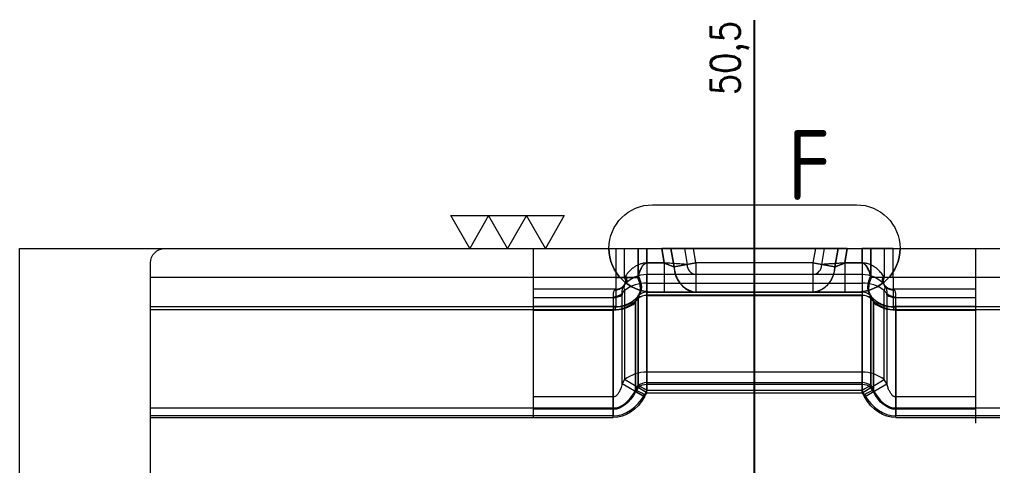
# Model space of a CAD drawing. Header units: millimetres. Extents: x 124212 to 124635, y 643 to 923.
# Drawn here: x 124374.2 to 124441, y 882.6 to 913.3 of the extents above; entities that cross this region are included whole.
import ezdxf
from ezdxf.enums import TextEntityAlignment as Align

# ---------------------------------------------------------------- set-up
doc = ezdxf.new("R2010")
doc.units = ezdxf.units.MM
doc.linetypes.add('DASHED', pattern=[0])
doc.linetypes.add('HIDDEN', pattern=[0])
for name, color, linetype in [('DIE_P', 2, 'Continuous'), ('DIM', 4, 'Continuous'), ('PRESS', 3, 'Continuous'), ('TEXT', 4, 'Continuous')]:
    doc.layers.add(name, color=color, linetype=linetype)
doc.styles.add('gbenor', font='gbenor.shx', dxfattribs={"bigfont": 'gbcbig.shx'})
doc.styles.get("Standard").update_dxf_attribs({"font": 'txt.shx', "width": 0.85, "bigfont": 'ctxt.shx'})
doc.dimstyles.new('T-2-WX', dxfattribs={"dimtxt": 2, "dimasz": 2, "dimexe": 0.5, "dimexo": 0.5, "dimgap": 0.5, "dimtad": 1, "dimtxsty": 'Standard', "dimblk": 'OPEN30', "dimcen": 0, "dimazin": 3, "dimtfac": 1, "dimtmove": 0, "dimatfit": 3, "dimldrblk": 'OPEN30', "dimlwd": -1, "dimlwe": -1})

# ---------------------------------------------------------------- blocks, each defined once
blk = doc.blocks.new('*u7579')
at = {"layer": 'DIE_P', "color": 2, "linetype": 'Continuous', "lineweight": 13}
for p, q in [((-20.534, 92.246), (-19.002, 92.246)), ((-19.002, 92.246), (-18.389, 92.246)), ((-18.389, 92.246), (-17.375, 92.246)), ((-16.752, 92.246), (-17.375, 92.246)), ((-15.197, 92.246), (-16.752, 92.246)), ((-6.803, 92.246), (-15.197, 92.246)), ((-5.248, 92.246), (-6.803, 92.246)), ((-4.625, 92.246), (-5.248, 92.246)), ((-4.625, 92.246), (-3.611, 92.246)), ((-2.998, 92.246), (-3.611, 92.246)), ((-1.466, 92.246), (-2.998, 92.246)), ((-18.969, 88.997), (-18.968, 88.998)), ((-18.389, 89.246), (-3.611, 89.246)), ((-3.033, 88.999), (-3.031, 88.997)), ((-52.5, 88.246), (-20.704, 88.246)), ((-20.704, 88.246), (-20.534, 88.246)), ((-1.466, 88.246), (-1.296, 88.246)), ((-1.296, 88.246), (30.5, 88.246))]:
    blk.add_line(p, q, dxfattribs=at)
at = {"layer": 'DIE_P', "color": 155, "linetype": 'Continuous', "lineweight": 13}
for p, q in [((-20.534, 92.246), (-20.534, 90.246)), ((-19.002, 92.246), (-19.002, 90.246)), ((-18.389, 92.246), (-18.389, 91.246)), ((-17.198, 91.246), (-17.375, 92.246)), ((-16.529, 90.98), (-16.752, 92.246)), ((-15.02, 91.246), (-15.197, 92.246)), ((-6.803, 92.246), (-6.98, 91.246)), ((-5.248, 92.246), (-5.471, 90.98)), ((-4.625, 92.246), (-4.802, 91.246)), ((-3.611, 91.246), (-3.611, 92.246)), ((-2.998, 90.246), (-2.998, 92.246)), ((-1.466, 90.246), (-1.466, 92.246)), ((-18.389, 91.246), (-17.198, 91.246)), ((-16.529, 90.98), (-15.02, 91.246)), ((-6.98, 91.246), (-15.02, 91.246)), ((-15.02, 91.246), (-15.02, 89.246)), ((-6.98, 91.246), (-5.471, 90.98)), ((-6.98, 91.246), (-6.98, 89.246)), ((-4.802, 91.246), (-3.611, 91.246)), ((-20.534, 90.246), (-52.5, 90.246)), ((-20.534, 90.246), (-20.534, 88.246)), ((-20.534, 90.246), (-19.017, 90.246)), ((-1.466, 90.246), (-2.983, 90.246)), ((30.5, 90.246), (-1.466, 90.246)), ((-1.466, 90.246), (-1.466, 88.246)), ((-18.389, 89.246), (-18.389, 89.026)), ((-3.611, 89.026), (-18.389, 89.026)), ((-18.389, 89.026), (-18.389, 83.018)), ((-3.611, 89.246), (-3.611, 89.026)), ((-3.611, 83.018), (-3.611, 89.026)), ((-19.171, 88.634), (-19.171, 82.518)), ((-19.002, 82.811), (-19.002, 88.819)), ((-2.998, 88.819), (-2.998, 82.811)), ((-2.829, 82.518), (-2.829, 88.634)), ((-20.704, 88.026), (-52.5, 88.026)), ((-20.704, 88.246), (-20.704, 88.026)), ((-20.704, 81.274), (-20.704, 88.026)), ((-1.296, 88.246), (-1.296, 88.026)), ((30.5, 88.026), (-1.296, 88.026)), ((-1.296, 88.026), (-1.296, 81.274)), ((-18.389, 83.018), (-3.611, 83.018)), ((-18.389, 83.018), (-18.389, 82.48)), ((-3.611, 83.018), (-3.611, 82.48)), ((-19.171, 82.518), (-19.002, 82.811)), ((-18.389, 82.48), (-18.559, 82.187)), ((-3.611, 82.48), (-18.389, 82.48)), ((-3.441, 82.187), (-3.611, 82.48)), ((-2.998, 82.811), (-2.829, 82.518)), ((-52.5, 81.274), (-20.704, 81.274)), ((-20.704, 81.274), (-20.704, 80.736)), ((-1.296, 81.274), (30.5, 81.274)), ((-1.296, 81.274), (-1.296, 80.736)), ((-20.704, 80.736), (-52.5, 80.736)), ((30.5, 80.736), (-1.296, 80.736))]:
    blk.add_line(p, q, dxfattribs=at)
at = {"layer": 'DIE_P', "color": 11, "linetype": 'DASHED', "lineweight": 13}
for centre, start, end in [((-18, 92.246), 180, 270), ((-4, 92.246), 270.00011, 360)]:
    blk.add_arc(centre, 3, start, end, dxfattribs=at)
at = {"layer": 'DIE_P', "color": 2, "linetype": 'Continuous', "lineweight": 13}
for centre, start, end in [((-18.389, 88.446), 90, 139.9948), ((-3.611, 88.446), 40.0052, 90)]:
    blk.add_arc(centre, 0.8, start, end, dxfattribs=at)
at = {"layer": 'DIE_P', "color": 155, "linetype": 'Continuous', "lineweight": 13}
for centre, major_axis, ratio, start_param, end_param in [((-20.534, 90.246), (1.502, -1.321), 0.600488, 0.013854, 0.957804), ((-1.466, 90.246), (-1.502, -1.321), 0.600488, 5.325382, 6.269331), ((-18.389, 88.446), (-0.613, 0.514), 0.292435, 0, 0.48103), ((-18.389, 88.446), (0.8, 0), 0.725374, 1.570796, 2.443461), ((-3.611, 88.446), (0.8, 0), 0.725374, 0.698132, 1.570796), ((-3.611, 88.446), (0.613, 0.514), 0.292435, 5.802156, 6.283185), ((-18.559, 88.261), (-0.564, 0.567), 0.435359, 0, 0.513798), ((-21.147, 90.619), (-2.059, 1.898), 0.99998, 3.098477, 3.187941), ((-0.853, 90.619), (-1.91, 2.047), 0.999993, 1.518102, 1.607569), ((-3.441, 88.261), (0.564, 0.567), 0.435359, 5.769387, 6.283185), ((-20.704, 87.446), (2, 0), 0.290167, 1.5102, 1.570793), ((-20.534, 87.446), (0, 0.8), 0.087799, 0, 0.76115), ((-1.466, 87.446), (0, 0.8), 0.087799, 5.522035, 6.283185), ((-1.297, 87.446), (1.999, 0), 0.290075, 1.570781, 1.631393), ((-18.389, 82.438), (-0.8, 0), 0.725374, 4.712389, 5.585054), ((-3.611, 82.438), (-0.8, 0), 0.725374, 3.839724, 4.712389), ((-20.704, 84.756), (0, 3.482), 0.574416, 3.141593, 4.014257), ((-18.559, 82.145), (-0.693, 0.401), 0.045319, 4.738595, 5.824331), ((-18.389, 82.438), (-0.693, 0.401), 0.045319, 4.738595, 5.824331), ((-3.611, 82.438), (0.693, 0.401), 0.045319, 0.458854, 1.54459), ((-3.441, 82.145), (0.693, 0.401), 0.045319, 0.458854, 1.54459), ((-1.296, 84.756), (0, 3.482), 0.574416, 2.268928, 3.141593), ((-20.704, 84.798), (0, 4.062), 0.689299, 3.141593, 4.014257), ((-1.296, 84.798), (0, 4.062), 0.689299, 2.268928, 3.141593)]:
    blk.add_ellipse(centre, major_axis=major_axis, ratio=ratio, start_param=start_param, end_param=end_param, dxfattribs=at)
at = {"layer": 'DIE_P', "color": 2, "linetype": 'Continuous', "lineweight": 13}
for centre, major_axis, ratio, start_param, end_param in [((-20.534, 90.246), (1.359, 1.468), 0.999992, 4.671585, 4.761052), ((-1.466, 90.246), (1.468, 1.358), 0.999968, 3.093144, 3.182608)]:
    blk.add_ellipse(centre, major_axis=major_axis, ratio=ratio, start_param=start_param, end_param=end_param, dxfattribs=at)
for points, knots in [([(-18.977, 90.344), (-18.975, 90.35), (-18.971, 90.362), (-18.966, 90.381), (-18.959, 90.403), (-18.952, 90.428), (-18.944, 90.456), (-18.936, 90.486), (-18.927, 90.519), (-18.92, 90.547), (-18.914, 90.568), (-18.911, 90.581), (-18.908, 90.594), (-18.904, 90.605), (-18.901, 90.615), (-18.899, 90.625), (-18.896, 90.634), (-18.893, 90.642), (-18.891, 90.649), (-18.889, 90.655), (-18.887, 90.66), (-18.885, 90.665), (-18.884, 90.669), (-18.881, 90.674), (-18.877, 90.681), (-18.873, 90.691), (-18.868, 90.701), (-18.863, 90.711), (-18.858, 90.721), (-18.853, 90.732), (-18.847, 90.743), (-18.842, 90.754), (-18.837, 90.765), (-18.832, 90.777), (-18.827, 90.789), (-18.817, 90.812), (-18.803, 90.844), (-18.783, 90.886), (-18.763, 90.925), (-18.742, 90.962), (-18.721, 90.996), (-18.7, 91.028), (-18.679, 91.057), (-18.662, 91.079), (-18.649, 91.093), (-18.641, 91.102), (-18.634, 91.111), (-18.626, 91.119), (-18.618, 91.127), (-18.61, 91.135), (-18.602, 91.142), (-18.595, 91.15), (-18.587, 91.157), (-18.579, 91.163), (-18.571, 91.17), (-18.563, 91.176), (-18.556, 91.182), (-18.548, 91.188), (-18.54, 91.193), (-18.532, 91.198), (-18.525, 91.203), (-18.517, 91.208), (-18.509, 91.212), (-18.502, 91.216), (-18.494, 91.22), (-18.486, 91.223), (-18.479, 91.227), (-18.471, 91.23), (-18.464, 91.233), (-18.456, 91.235), (-18.449, 91.237), (-18.441, 91.239), (-18.434, 91.241), (-18.426, 91.242), (-18.419, 91.244), (-18.411, 91.245), (-18.404, 91.245), (-18.397, 91.246), (-18.392, 91.246), (-18.389, 91.246)], [0, 0, 0, 0, 0.015656, 0.033754, 0.054305, 0.077315, 0.10279, 0.130733, 0.161147, 0.194034, 0.206639, 0.218489, 0.229584, 0.239925, 0.249511, 0.258342, 0.266421, 0.273746, 0.280319, 0.286141, 0.291214, 0.295539, 0.299122, 0.30197, 0.31167, 0.32154, 0.331581, 0.341795, 0.352182, 0.362743, 0.373479, 0.384392, 0.395482, 0.40675, 0.418196, 0.429822, 0.472383, 0.513096, 0.551986, 0.589083, 0.624421, 0.658038, 0.68998, 0.720299, 0.730833, 0.741186, 0.751358, 0.761352, 0.771169, 0.780812, 0.790283, 0.799584, 0.808718, 0.817688, 0.826495, 0.835144, 0.843637, 0.851978, 0.860169, 0.868216, 0.87612, 0.883888, 0.891522, 0.899027, 0.906409, 0.913672, 0.920821, 0.927862, 0.9348, 0.941643, 0.948395, 0.955063, 0.961655, 0.968177, 0.974636, 0.981041, 0.987397, 0.993715, 1, 1, 1, 1]), ([(-3.611, 91.246), (-3.609, 91.246), (-3.605, 91.246), (-3.598, 91.245), (-3.592, 91.245), (-3.585, 91.244), (-3.579, 91.243), (-3.572, 91.242), (-3.566, 91.24), (-3.559, 91.239), (-3.553, 91.237), (-3.546, 91.234), (-3.539, 91.232), (-3.532, 91.23), (-3.526, 91.227), (-3.519, 91.224), (-3.512, 91.22), (-3.505, 91.217), (-3.498, 91.213), (-3.491, 91.209), (-3.484, 91.205), (-3.477, 91.201), (-3.469, 91.196), (-3.462, 91.191), (-3.455, 91.186), (-3.448, 91.181), (-3.44, 91.176), (-3.433, 91.17), (-3.426, 91.164), (-3.418, 91.158), (-3.411, 91.151), (-3.403, 91.145), (-3.396, 91.138), (-3.388, 91.131), (-3.381, 91.124), (-3.373, 91.116), (-3.366, 91.108), (-3.358, 91.101), (-3.35, 91.092), (-3.342, 91.083), (-3.333, 91.072), (-3.323, 91.059), (-3.312, 91.044), (-3.301, 91.026), (-3.289, 91.007), (-3.277, 90.986), (-3.264, 90.963), (-3.252, 90.941), (-3.241, 90.92), (-3.232, 90.902), (-3.223, 90.885), (-3.215, 90.87), (-3.208, 90.856), (-3.201, 90.843), (-3.195, 90.832), (-3.19, 90.822), (-3.185, 90.814), (-3.182, 90.806), (-3.176, 90.797), (-3.169, 90.785), (-3.16, 90.769), (-3.152, 90.753), (-3.144, 90.736), (-3.136, 90.718), (-3.129, 90.7), (-3.121, 90.681), (-3.114, 90.661), (-3.107, 90.641), (-3.1, 90.62), (-3.094, 90.599), (-3.088, 90.577), (-3.082, 90.555), (-3.076, 90.534), (-3.071, 90.514), (-3.066, 90.495), (-3.061, 90.477), (-3.057, 90.46), (-3.052, 90.443), (-3.048, 90.428), (-3.044, 90.413), (-3.04, 90.4), (-3.036, 90.387), (-3.033, 90.375), (-3.029, 90.363), (-3.026, 90.353), (-3.024, 90.347), (-3.023, 90.343)], [0, 0, 0, 0, 0.005377, 0.010803, 0.016286, 0.021831, 0.027444, 0.033133, 0.038902, 0.044756, 0.050703, 0.056745, 0.062888, 0.069137, 0.075496, 0.081969, 0.08856, 0.095273, 0.102111, 0.109077, 0.116175, 0.123407, 0.130777, 0.138287, 0.145939, 0.153736, 0.161681, 0.169774, 0.178019, 0.186416, 0.194969, 0.203678, 0.212545, 0.221572, 0.23076, 0.240111, 0.249625, 0.259305, 0.26915, 0.279163, 0.292279, 0.307021, 0.323417, 0.341487, 0.361245, 0.382702, 0.405868, 0.430749, 0.450059, 0.468033, 0.48467, 0.49997, 0.513933, 0.52656, 0.537852, 0.547808, 0.556429, 0.563718, 0.569676, 0.585474, 0.601627, 0.618147, 0.635045, 0.652333, 0.670021, 0.688117, 0.706632, 0.725573, 0.744947, 0.764763, 0.785026, 0.805743, 0.824452, 0.842414, 0.85963, 0.876101, 0.891827, 0.906809, 0.921047, 0.934542, 0.947297, 0.959311, 0.970586, 0.981124, 0.990928, 1, 1, 1, 1]), ([(-19.011, 90.247), (-19.011, 90.244), (-19.01, 90.24), (-19.008, 90.233), (-19.007, 90.23), (-19.004, 90.224), (-19.002, 90.222), (-18.998, 90.221), (-18.997, 90.221), (-18.994, 90.222), (-18.993, 90.223), (-18.99, 90.225), (-18.988, 90.228), (-18.985, 90.233), (-18.983, 90.236), (-18.979, 90.246), (-18.977, 90.253), (-18.973, 90.266), (-18.971, 90.273), (-18.969, 90.288), (-18.968, 90.295), (-18.967, 90.31), (-18.966, 90.317), (-18.967, 90.329), (-18.967, 90.332), (-18.968, 90.34), (-18.968, 90.343), (-18.969, 90.347)], [0, 0, 0, 0, 0.0625, 0.0625, 0.125, 0.125, 0.1875, 0.1875, 0.21875, 0.21875, 0.25, 0.25, 0.3125, 0.3125, 0.375, 0.375, 0.5, 0.5, 0.625, 0.625, 0.75, 0.75, 0.875, 0.875, 0.9375, 0.9375, 1, 1, 1, 1]), ([(-18.977, 90.343), (-18.944, 90.276), (-18.914, 90.211), (-18.864, 90.08), (-18.843, 90.016), (-18.809, 89.887), (-18.795, 89.823), (-18.777, 89.696), (-18.772, 89.633), (-18.772, 89.509), (-18.777, 89.451), (-18.795, 89.341), (-18.809, 89.29), (-18.843, 89.194), (-18.864, 89.148), (-18.912, 89.068), (-18.938, 89.032), (-18.968, 88.999)], [0, 0, 0, 0, 0.126536, 0.126536, 0.253072, 0.253072, 0.379609, 0.379609, 0.506145, 0.506145, 0.632681, 0.632681, 0.759217, 0.759217, 0.885753, 0.885753, 1, 1, 1, 1]), ([(-3.026, 90.337), (-3.027, 90.335), (-3.03, 90.329), (-3.037, 90.314), (-3.051, 90.285), (-3.078, 90.228), (-3.109, 90.153), (-3.145, 90.055), (-3.177, 89.95), (-3.203, 89.836), (-3.219, 89.733), (-3.226, 89.647), (-3.228, 89.584), (-3.228, 89.539), (-3.226, 89.508), (-3.224, 89.476), (-3.221, 89.446), (-3.217, 89.416), (-3.212, 89.386), (-3.207, 89.357), (-3.2, 89.328), (-3.193, 89.3), (-3.185, 89.272), (-3.176, 89.245), (-3.166, 89.219), (-3.155, 89.193), (-3.144, 89.167), (-3.132, 89.143), (-3.119, 89.119), (-3.105, 89.095), (-3.09, 89.072), (-3.074, 89.05), (-3.058, 89.029), (-3.041, 89.008), (-3.029, 88.995), (-3.023, 88.988)], [0, 0, 0, 0, 0.003927, 0.011725, 0.027285, 0.058287, 0.119973, 0.168145, 0.243299, 0.320595, 0.388836, 0.44802, 0.498145, 0.520957, 0.543768, 0.566579, 0.58939, 0.612201, 0.635013, 0.657824, 0.680635, 0.703446, 0.726258, 0.749069, 0.771881, 0.794692, 0.817504, 0.840316, 0.863127, 0.885939, 0.908751, 0.931563, 0.954375, 0.977188, 1, 1, 1, 1]), ([(-3.032, 90.339), (-3.033, 90.332), (-3.033, 90.325), (-3.033, 90.311), (-3.033, 90.304), (-3.031, 90.29), (-3.03, 90.283), (-3.028, 90.269), (-3.026, 90.262), (-3.022, 90.249), (-3.02, 90.243), (-3.016, 90.234), (-3.014, 90.231), (-3.011, 90.226), (-3.009, 90.224), (-3.004, 90.221), (-3.002, 90.221), (-2.997, 90.223), (-2.996, 90.225), (-2.993, 90.231), (-2.992, 90.234), (-2.99, 90.241), (-2.989, 90.244), (-2.989, 90.247)], [0, 0, 0, 0, 0.125, 0.125, 0.25, 0.25, 0.375, 0.375, 0.5, 0.5, 0.625, 0.625, 0.6875, 0.6875, 0.75, 0.75, 0.8125, 0.8125, 0.875, 0.875, 0.9375, 0.9375, 1, 1, 1, 1]), ([(-20.534, 88.246), (-20.499, 88.246), (-20.464, 88.247), (-20.394, 88.25), (-20.359, 88.253), (-20.255, 88.264), (-20.187, 88.275), (-20.054, 88.303), (-19.989, 88.32), (-19.893, 88.351), (-19.846, 88.367), (-19.8, 88.385), (-19.769, 88.398), (-19.753, 88.404), (-19.677, 88.437), (-19.619, 88.466), (-19.507, 88.528), (-19.454, 88.561), (-19.351, 88.632), (-19.302, 88.669), (-19.232, 88.727), (-19.21, 88.747), (-19.165, 88.787), (-19.144, 88.808), (-19.123, 88.828)], [0, 0, 0, 0, 0.0625, 0.0625, 0.125, 0.125, 0.25, 0.25, 0.375, 0.375, 0.4375, 0.46875, 0.46875, 0.5, 0.5, 0.625, 0.625, 0.75, 0.75, 0.875, 0.875, 0.9375, 0.9375, 1, 1, 1, 1]), ([(-2.877, 88.828), (-2.856, 88.808), (-2.835, 88.787), (-2.79, 88.747), (-2.768, 88.727), (-2.698, 88.669), (-2.649, 88.632), (-2.546, 88.561), (-2.493, 88.528), (-2.381, 88.466), (-2.323, 88.437), (-2.247, 88.404), (-2.231, 88.398), (-2.2, 88.385), (-2.154, 88.367), (-2.107, 88.351), (-2.011, 88.32), (-1.946, 88.303), (-1.813, 88.275), (-1.745, 88.264), (-1.641, 88.253), (-1.606, 88.25), (-1.536, 88.247), (-1.501, 88.246), (-1.466, 88.246)], [0, 0, 0, 0, 0.0625, 0.0625, 0.125, 0.125, 0.25, 0.25, 0.375, 0.375, 0.5, 0.5, 0.53125, 0.53125, 0.5625, 0.625, 0.625, 0.75, 0.75, 0.875, 0.875, 0.9375, 0.9375, 1, 1, 1, 1])]:
    blk.add_open_spline(points, degree=3, knots=knots, dxfattribs=at)
at = {"layer": 'DIE_P', "color": 155, "linetype": 'Continuous', "lineweight": 13}
for points, knots in [([(-18.389, 91.246), (-18.389, 91.115), (-18.389, 90.984), (-18.389, 90.727), (-18.389, 90.601), (-18.389, 90.359), (-18.389, 90.243), (-18.389, 90.026), (-18.389, 89.924), (-18.389, 89.739), (-18.389, 89.655), (-18.389, 89.51), (-18.389, 89.448), (-18.389, 89.348), (-18.389, 89.31), (-18.389, 89.259), (-18.389, 89.246), (-18.389, 89.246)], [0, 0, 0, 0, 0.12505, 0.12505, 0.250101, 0.250101, 0.375151, 0.375151, 0.500201, 0.500201, 0.625252, 0.625252, 0.750302, 0.750302, 0.875352, 0.875352, 1, 1, 1, 1]), ([(-17.198, 91.246), (-17.192, 91.243), (-17.179, 91.238), (-17.16, 91.23), (-17.141, 91.222), (-17.122, 91.214), (-17.103, 91.207), (-17.084, 91.199), (-17.066, 91.192), (-17.048, 91.185), (-17.03, 91.178), (-17.012, 91.171), (-16.994, 91.164), (-16.977, 91.157), (-16.96, 91.15), (-16.943, 91.144), (-16.926, 91.137), (-16.91, 91.131), (-16.893, 91.124), (-16.877, 91.118), (-16.861, 91.112), (-16.846, 91.106), (-16.83, 91.1), (-16.815, 91.094), (-16.8, 91.088), (-16.786, 91.082), (-16.771, 91.077), (-16.757, 91.071), (-16.744, 91.066), (-16.73, 91.061), (-16.717, 91.055), (-16.703, 91.05), (-16.691, 91.045), (-16.678, 91.04), (-16.666, 91.035), (-16.654, 91.03), (-16.642, 91.026), (-16.63, 91.021), (-16.619, 91.016), (-16.608, 91.012), (-16.597, 91.008), (-16.587, 91.003), (-16.577, 90.999), (-16.567, 90.995), (-16.557, 90.991), (-16.547, 90.987), (-16.538, 90.983), (-16.532, 90.981), (-16.529, 90.98)], [0, 0, 0, 0, 0.026328, 0.052449, 0.078362, 0.104069, 0.129568, 0.154861, 0.179948, 0.204828, 0.229503, 0.253971, 0.278234, 0.302292, 0.326144, 0.349791, 0.373234, 0.396472, 0.419505, 0.442335, 0.464961, 0.487383, 0.509603, 0.531619, 0.553432, 0.575043, 0.596453, 0.61766, 0.638666, 0.65947, 0.680074, 0.700478, 0.720681, 0.740685, 0.760489, 0.780094, 0.799501, 0.81871, 0.837721, 0.856534, 0.875151, 0.893572, 0.911796, 0.929826, 0.94766, 0.9653, 0.982747, 1, 1, 1, 1]), ([(-17.198, 91.246), (-17.198, 91.128), (-17.198, 91.006), (-17.198, 90.758), (-17.198, 90.633), (-17.198, 90.448), (-17.198, 90.387), (-17.198, 90.267), (-17.198, 90.208), (-17.198, 90.094), (-17.198, 90.039), (-17.198, 89.932), (-17.198, 89.88), (-17.198, 89.783), (-17.198, 89.736), (-17.198, 89.65), (-17.198, 89.609), (-17.198, 89.534), (-17.198, 89.5), (-17.198, 89.438), (-17.198, 89.41), (-17.198, 89.337), (-17.198, 89.302), (-17.198, 89.256), (-17.198, 89.246), (-17.198, 89.246)], [0, 0, 0, 0, 0.125058, 0.125058, 0.250115, 0.250115, 0.312644, 0.312644, 0.375173, 0.375173, 0.437702, 0.437702, 0.50023, 0.50023, 0.562759, 0.562759, 0.625288, 0.625288, 0.687817, 0.687817, 0.750346, 0.750346, 0.875403, 0.875403, 1, 1, 1, 1]), ([(-16.529, 90.98), (-16.518, 90.871), (-16.5, 90.76), (-16.447, 90.538), (-16.413, 90.428), (-16.327, 90.214), (-16.277, 90.11), (-16.16, 89.914), (-16.094, 89.823), (-15.951, 89.658), (-15.873, 89.584), (-15.71, 89.459), (-15.625, 89.406), (-15.452, 89.324), (-15.364, 89.294), (-15.193, 89.255), (-15.11, 89.246), (-15.029, 89.246)], [0, 0, 0, 0, 0.125559, 0.125559, 0.251118, 0.251118, 0.376677, 0.376677, 0.502237, 0.502237, 0.627796, 0.627796, 0.753355, 0.753355, 0.878914, 0.878914, 1, 1, 1, 1]), ([(-5.471, 90.98), (-5.482, 90.871), (-5.5, 90.76), (-5.553, 90.538), (-5.587, 90.428), (-5.673, 90.214), (-5.723, 90.11), (-5.84, 89.914), (-5.906, 89.823), (-6.049, 89.658), (-6.127, 89.584), (-6.29, 89.459), (-6.375, 89.406), (-6.548, 89.324), (-6.636, 89.294), (-6.807, 89.255), (-6.89, 89.246), (-6.971, 89.246)], [0, 0, 0, 0, 0.125559, 0.125559, 0.251118, 0.251118, 0.376677, 0.376677, 0.502237, 0.502237, 0.627796, 0.627796, 0.753355, 0.753355, 0.878914, 0.878914, 1, 1, 1, 1]), ([(-5.471, 90.98), (-5.469, 90.981), (-5.464, 90.983), (-5.456, 90.986), (-5.449, 90.989), (-5.441, 90.992), (-5.434, 90.995), (-5.426, 90.998), (-5.418, 91.001), (-5.41, 91.005), (-5.401, 91.008), (-5.393, 91.012), (-5.384, 91.015), (-5.375, 91.019), (-5.366, 91.022), (-5.357, 91.026), (-5.347, 91.03), (-5.338, 91.034), (-5.328, 91.038), (-5.318, 91.041), (-5.308, 91.045), (-5.298, 91.049), (-5.288, 91.054), (-5.277, 91.058), (-5.267, 91.062), (-5.256, 91.066), (-5.245, 91.07), (-5.234, 91.075), (-5.223, 91.079), (-5.211, 91.084), (-5.2, 91.088), (-5.188, 91.093), (-5.176, 91.097), (-5.164, 91.102), (-5.152, 91.107), (-5.139, 91.112), (-5.127, 91.117), (-5.114, 91.122), (-5.101, 91.127), (-5.088, 91.132), (-5.075, 91.137), (-5.062, 91.142), (-5.048, 91.147), (-5.035, 91.152), (-5.021, 91.158), (-5.007, 91.163), (-4.993, 91.169), (-4.979, 91.174), (-4.965, 91.18), (-4.951, 91.185), (-4.936, 91.191), (-4.922, 91.197), (-4.907, 91.203), (-4.892, 91.209), (-4.878, 91.215), (-4.863, 91.221), (-4.848, 91.227), (-4.832, 91.233), (-4.817, 91.239), (-4.807, 91.244), (-4.802, 91.246)], [0, 0, 0, 0, 0.013668, 0.027457, 0.041368, 0.055401, 0.069556, 0.083834, 0.098234, 0.112758, 0.127405, 0.142175, 0.15707, 0.172088, 0.18723, 0.202497, 0.217889, 0.233405, 0.249047, 0.264814, 0.280706, 0.296724, 0.312867, 0.329137, 0.345533, 0.362055, 0.378704, 0.395479, 0.412382, 0.429411, 0.446567, 0.463851, 0.481262, 0.498801, 0.516468, 0.534262, 0.552185, 0.570235, 0.588414, 0.606721, 0.625157, 0.643721, 0.662414, 0.681236, 0.700187, 0.719267, 0.738477, 0.757815, 0.777283, 0.796881, 0.816608, 0.836465, 0.856451, 0.876568, 0.896814, 0.917191, 0.937698, 0.958335, 0.979102, 1, 1, 1, 1]), ([(-4.802, 91.246), (-4.802, 91.239), (-4.802, 91.225), (-4.802, 91.204), (-4.802, 91.183), (-4.802, 91.162), (-4.802, 91.141), (-4.802, 91.12), (-4.802, 91.099), (-4.802, 91.078), (-4.802, 91.057), (-4.802, 91.037), (-4.802, 91.016), (-4.802, 90.995), (-4.802, 90.974), (-4.802, 90.954), (-4.802, 90.933), (-4.802, 90.912), (-4.802, 90.891), (-4.802, 90.871), (-4.802, 90.85), (-4.802, 90.83), (-4.802, 90.809), (-4.802, 90.789), (-4.802, 90.769), (-4.802, 90.748), (-4.802, 90.728), (-4.802, 90.708), (-4.802, 90.688), (-4.802, 90.668), (-4.802, 90.648), (-4.802, 90.628), (-4.802, 90.608), (-4.802, 90.588), (-4.802, 90.568), (-4.802, 90.549), (-4.802, 90.529), (-4.802, 90.509), (-4.802, 90.49), (-4.802, 90.471), (-4.802, 90.451), (-4.802, 90.432), (-4.802, 90.413), (-4.802, 90.394), (-4.802, 90.375), (-4.802, 90.356), (-4.802, 90.338), (-4.802, 90.319), (-4.802, 90.301), (-4.802, 90.282), (-4.802, 90.264), (-4.802, 90.246), (-4.802, 90.228), (-4.802, 90.21), (-4.802, 90.192), (-4.802, 90.174), (-4.802, 90.156), (-4.802, 90.139), (-4.802, 90.121), (-4.802, 90.104), (-4.802, 90.087), (-4.802, 90.07), (-4.802, 90.053), (-4.802, 90.036), (-4.802, 90.02), (-4.802, 90.003), (-4.802, 89.987), (-4.802, 89.971), (-4.802, 89.955), (-4.802, 89.939), (-4.802, 89.923), (-4.802, 89.907), (-4.802, 89.892), (-4.802, 89.877), (-4.802, 89.861), (-4.802, 89.846), (-4.802, 89.826), (-4.802, 89.8), (-4.802, 89.769), (-4.802, 89.739), (-4.802, 89.71), (-4.802, 89.682), (-4.802, 89.654), (-4.802, 89.628), (-4.802, 89.602), (-4.802, 89.576), (-4.802, 89.552), (-4.802, 89.529), (-4.802, 89.506), (-4.802, 89.484), (-4.802, 89.464), (-4.802, 89.444), (-4.802, 89.425), (-4.802, 89.406), (-4.802, 89.389), (-4.802, 89.373), (-4.802, 89.358), (-4.802, 89.343), (-4.802, 89.33), (-4.802, 89.318), (-4.802, 89.306), (-4.802, 89.296), (-4.802, 89.286), (-4.802, 89.278), (-4.802, 89.27), (-4.802, 89.264), (-4.802, 89.258), (-4.802, 89.254), (-4.802, 89.25), (-4.802, 89.248), (-4.802, 89.246), (-4.802, 89.246), (-4.802, 89.246)], [0, 0, 0, 0, 0.006667, 0.013333, 0.02, 0.026667, 0.033334, 0.04, 0.046667, 0.053334, 0.06, 0.066667, 0.073334, 0.080001, 0.086667, 0.093334, 0.100001, 0.106668, 0.113334, 0.120001, 0.126668, 0.133334, 0.140001, 0.146668, 0.153335, 0.160001, 0.166668, 0.173335, 0.180001, 0.186668, 0.193335, 0.200002, 0.206668, 0.213335, 0.220002, 0.226669, 0.233335, 0.240002, 0.246669, 0.253335, 0.260002, 0.266669, 0.273336, 0.280002, 0.286669, 0.293336, 0.300002, 0.306669, 0.313336, 0.320003, 0.326669, 0.333336, 0.340003, 0.34667, 0.353336, 0.360003, 0.36667, 0.373336, 0.380003, 0.38667, 0.393337, 0.400003, 0.40667, 0.413337, 0.420003, 0.42667, 0.433337, 0.440004, 0.44667, 0.453337, 0.460004, 0.46667, 0.473337, 0.480004, 0.486671, 0.493337, 0.500004, 0.51429, 0.528575, 0.542861, 0.557146, 0.571432, 0.585718, 0.600003, 0.614289, 0.628574, 0.64286, 0.657146, 0.671431, 0.685717, 0.700002, 0.714288, 0.728574, 0.742859, 0.757145, 0.77143, 0.785716, 0.800002, 0.814287, 0.828573, 0.842858, 0.857144, 0.87143, 0.885715, 0.900001, 0.914286, 0.928572, 0.942858, 0.957143, 0.971429, 0.985714, 1, 1, 1, 1]), ([(-3.611, 91.246), (-3.611, 91.181), (-3.611, 91.117), (-3.611, 90.991), (-3.611, 90.929), (-3.611, 90.807), (-3.611, 90.746), (-3.611, 90.626), (-3.611, 90.567), (-3.611, 90.449), (-3.611, 90.39), (-3.611, 90.274), (-3.611, 90.216), (-3.611, 90.103), (-3.611, 90.047), (-3.611, 89.937), (-3.611, 89.883), (-3.611, 89.78), (-3.611, 89.732), (-3.611, 89.644), (-3.611, 89.604), (-3.611, 89.531), (-3.611, 89.498), (-3.611, 89.439), (-3.611, 89.412), (-3.611, 89.366), (-3.611, 89.345), (-3.611, 89.31), (-3.611, 89.295), (-3.611, 89.271), (-3.611, 89.262), (-3.611, 89.249), (-3.611, 89.246), (-3.611, 89.246)], [0, 0, 0, 0, 0.062531, 0.062531, 0.125061, 0.125061, 0.187592, 0.187592, 0.250123, 0.250123, 0.312653, 0.312653, 0.375184, 0.375184, 0.437715, 0.437715, 0.500245, 0.500245, 0.562776, 0.562776, 0.625307, 0.625307, 0.687838, 0.687838, 0.750368, 0.750368, 0.812899, 0.812899, 0.87543, 0.87543, 0.93796, 0.93796, 1, 1, 1, 1]), ([(-19.171, 88.634), (-19.193, 88.611), (-19.216, 88.589), (-19.262, 88.545), (-19.285, 88.523), (-19.357, 88.46), (-19.408, 88.42), (-19.512, 88.345), (-19.567, 88.31), (-19.68, 88.244), (-19.738, 88.214), (-19.86, 88.159), (-19.922, 88.135), (-20.049, 88.094), (-20.113, 88.077), (-20.244, 88.05), (-20.31, 88.039), (-20.412, 88.03), (-20.446, 88.027), (-20.514, 88.025), (-20.548, 88.024), (-20.582, 88.025)], [0, 0, 0, 0, 0.0625, 0.0625, 0.125, 0.125, 0.25, 0.25, 0.375, 0.375, 0.5, 0.5, 0.625, 0.625, 0.75, 0.75, 0.875, 0.875, 0.9375, 0.9375, 1, 1, 1, 1]), ([(-1.418, 88.025), (-1.452, 88.024), (-1.486, 88.025), (-1.554, 88.027), (-1.588, 88.03), (-1.69, 88.039), (-1.756, 88.05), (-1.887, 88.077), (-1.951, 88.094), (-2.077, 88.135), (-2.14, 88.159), (-2.262, 88.214), (-2.32, 88.244), (-2.433, 88.31), (-2.488, 88.345), (-2.592, 88.42), (-2.643, 88.46), (-2.715, 88.523), (-2.738, 88.545), (-2.784, 88.589), (-2.807, 88.611), (-2.829, 88.634)], [0, 0, 0, 0, 0.0625, 0.0625, 0.125, 0.125, 0.25, 0.25, 0.375, 0.375, 0.5, 0.5, 0.625, 0.625, 0.75, 0.75, 0.875, 0.875, 0.9375, 0.9375, 1, 1, 1, 1])]:
    blk.add_open_spline(points, degree=3, knots=knots, dxfattribs=at)
at = {"layer": 'DIE_P', "color": 2, "linetype": 'DASHED', "lineweight": 13}
blk.add_open_spline([(-18.968, 88.999), (-18.971, 88.995), (-18.974, 88.992), (-18.977, 88.988)], degree=3, dxfattribs=at)
blk = doc.blocks.new('*D7591')
at = {"layer": 'Defpoints', "color": 0}
for p in [(124475.152, 897.534), (124485.152, 897.534), (124374.152, 796.534)]:
    blk.add_point(p, dxfattribs=at)
at = {"layer": 'DIM', "color": 0}
blk.add_line((124475.652, 897.534), (124489.295, 897.534), dxfattribs=at)
at = {"layer": 'DIM', "color": 0, "lineweight": 5, "insert": (124487.474, 899.034), "char_height": 2, "attachment_point": 5}
blk.add_mtext('101', dxfattribs=at)
blk = doc.blocks.new('_Open30')
blk = doc.blocks.new('*D7596')
at = {"layer": 'Defpoints', "color": 0}
for p in [(124475.152, 907.534), (124475.152, 897.534), (124374.152, 796.534)]:
    blk.add_point(p, dxfattribs=at)
at = {"layer": 'DIM', "color": 0}
blk.add_line((124475.152, 898.034), (124475.152, 911.676), dxfattribs=at)
at = {"layer": 'DIM', "color": 0, "lineweight": 5, "insert": (124473.652, 909.855), "char_height": 2, "attachment_point": 5, "rotation": 90}
blk.add_mtext('101', dxfattribs=at)
blk = doc.blocks.new('*D7597')
at = {"layer": 'Defpoints', "color": 0}
for p in [(124424.652, 907.534), (124424.652, 862.536), (124374.152, 796.534)]:
    blk.add_point(p, dxfattribs=at)
at = {"layer": 'DIM', "color": 0}
blk.add_line((124424.652, 863.036), (124424.652, 913.215), dxfattribs=at)
at = {"layer": 'DIM', "color": 0, "lineweight": 5, "insert": (124422.962, 910.624), "char_height": 2, "attachment_point": 5, "rotation": 90}
blk.add_mtext('50,5', dxfattribs=at)

msp = doc.modelspace()

# ---------------------------------------------------------------- linework, layer by layer
at = {"layer": 'DIE_P', "lineweight": 5}
for p, q in [((124409.452, 897.532), (124409.452, 885.903)), ((124415.119, 897.532), (124415.119, 895.532)), ((124415.119, 897.532), (124415.119, 895.532)), ((124415.731, 895.532), (124415.731, 897.532)), ((124416.65, 895.532), (124416.65, 897.532)), ((124417.263, 896.532), (124417.263, 897.532)), ((124417.263, 896.532), (124417.263, 897.532)), ((124418.278, 897.532), (124418.454, 896.532)), ((124418.278, 897.532), (124418.454, 896.532)), ((124418.9, 897.532), (124419.123, 896.266)), ((124419.833, 897.532), (124420.029, 896.425)), ((124420.632, 896.532), (124420.456, 897.532)), ((124420.632, 896.532), (124420.456, 897.532)), ((124428.849, 897.532), (124428.673, 896.532)), ((124428.849, 897.532), (124428.673, 896.532)), ((124429.276, 896.425), (124429.471, 897.532)), ((124430.182, 896.266), (124430.405, 897.532)), ((124430.851, 896.532), (124431.027, 897.532)), ((124430.851, 896.532), (124431.027, 897.532)), ((124432.042, 897.532), (124432.042, 896.532)), ((124432.042, 897.532), (124432.042, 896.532)), ((124432.654, 897.532), (124432.654, 895.532)), ((124433.574, 897.532), (124433.574, 895.532)), ((124434.186, 895.532), (124434.186, 897.532)), ((124434.186, 895.532), (124434.186, 897.532)), ((124439.852, 885.517), (124439.852, 897.532)), ((124418.454, 896.532), (124417.263, 896.532)), ((124418.454, 896.532), (124417.263, 896.532)), ((124418.454, 896.532), (124418.454, 895.732)), ((124418.454, 896.532), (124418.454, 894.532)), ((124420.632, 896.532), (124419.123, 896.266)), ((124420.632, 896.532), (124420.029, 896.425)), ((124420.632, 896.532), (124420.632, 895.732)), ((124428.673, 896.532), (124420.632, 896.532)), ((124428.673, 896.532), (124420.632, 896.532)), ((124420.632, 896.532), (124420.632, 894.532)), ((124428.673, 896.532), (124428.673, 895.732)), ((124429.276, 896.425), (124428.673, 896.532)), ((124428.673, 896.532), (124428.673, 894.532)), ((124430.182, 896.266), (124428.673, 896.532)), ((124432.042, 896.532), (124430.851, 896.532)), ((124430.851, 896.532), (124430.851, 895.732)), ((124432.042, 896.532), (124430.851, 896.532)), ((124430.851, 896.532), (124430.851, 894.532)), ((124415.119, 895.532), (124409.452, 895.532)), ((124415.731, 895.532), (124415.119, 895.532)), ((124415.119, 895.532), (124415.119, 894.732)), ((124415.119, 895.532), (124415.119, 893.532)), ((124416.65, 895.532), (124415.119, 895.532)), ((124417.263, 895.146), (124417.263, 895.732)), ((124432.042, 895.732), (124417.263, 895.732)), ((124432.042, 895.732), (124432.042, 895.146)), ((124434.186, 895.532), (124432.654, 895.532)), ((124434.186, 895.532), (124433.574, 895.532)), ((124439.852, 895.532), (124434.186, 895.532)), ((124434.186, 895.532), (124434.186, 894.732)), ((124434.186, 895.532), (124434.186, 893.532)), ((124439.852, 895.532), (124434.186, 895.532)), ((124415.119, 894.732), (124409.452, 894.732)), ((124415.559, 894.436), (124415.731, 894.641)), ((124415.731, 895.017), (124415.664, 894.937)), ((124415.731, 894.641), (124415.731, 888.512)), ((124417.263, 895.146), (124432.042, 895.146)), ((124417.263, 889.017), (124417.263, 895.146)), ((124432.042, 895.146), (124432.042, 889.017)), ((124433.641, 894.937), (124433.574, 895.017)), ((124433.574, 888.512), (124433.574, 894.641)), ((124433.574, 894.641), (124433.746, 894.436)), ((124439.852, 894.732), (124434.186, 894.732)), ((124409.452, 894.146), (124414.949, 894.146)), ((124414.949, 894.146), (124414.949, 887.317)), ((124415.562, 888.227), (124415.562, 894.348)), ((124416.479, 893.89), (124416.65, 894.095)), ((124416.65, 894.246), (124416.583, 894.165)), ((124416.65, 894.095), (124416.65, 887.967)), ((124417.263, 894.297), (124417.263, 894.532)), ((124432.042, 894.532), (124417.263, 894.532)), ((124417.263, 888.169), (124417.263, 894.297)), ((124417.263, 894.297), (124432.042, 894.297)), ((124432.042, 894.532), (124432.042, 894.297)), ((124432.042, 894.297), (124432.042, 888.169)), ((124432.722, 894.165), (124432.654, 894.246)), ((124432.654, 887.967), (124432.654, 894.095)), ((124432.654, 894.095), (124432.826, 893.89)), ((124433.743, 894.348), (124433.743, 888.227)), ((124434.356, 887.317), (124434.356, 894.146)), ((124434.356, 894.146), (124439.852, 894.146)), ((124415.119, 893.532), (124409.452, 893.532)), ((124409.452, 893.297), (124414.949, 893.297)), ((124414.949, 893.297), (124414.949, 886.469)), ((124415.118, 893.532), (124415.051, 893.509)), ((124416.481, 887.681), (124416.481, 893.802)), ((124432.824, 893.802), (124432.824, 887.681)), ((124439.852, 893.532), (124434.186, 893.532)), ((124434.254, 893.509), (124434.187, 893.532)), ((124434.356, 886.469), (124434.356, 893.297)), ((124434.356, 893.297), (124439.852, 893.297)), ((124432.042, 889.017), (124417.263, 889.017)), ((124417.263, 887.603), (124417.263, 889.017)), ((124432.042, 887.603), (124432.042, 889.017)), ((124415.731, 888.512), (124415.562, 888.227)), ((124417.094, 887.318), (124415.562, 888.227)), ((124417.263, 887.603), (124415.731, 888.512)), ((124416.65, 887.967), (124416.481, 887.681)), ((124417.263, 887.603), (124416.65, 887.967)), ((124417.263, 887.603), (124417.263, 888.169)), ((124432.042, 888.169), (124417.263, 888.169)), ((124432.042, 887.603), (124433.574, 888.512)), ((124432.042, 887.603), (124432.042, 888.169)), ((124432.042, 887.603), (124432.654, 887.967)), ((124432.211, 887.318), (124433.743, 888.227)), ((124432.824, 887.681), (124432.654, 887.967)), ((124433.743, 888.227), (124433.574, 888.512)), ((124414.949, 887.317), (124409.452, 887.317)), ((124414.949, 885.903), (124414.949, 887.317)), ((124417.094, 887.318), (124416.481, 887.681)), ((124417.094, 887.318), (124417.263, 887.603)), ((124417.094, 887.318), (124417.263, 887.603)), ((124417.263, 887.603), (124432.042, 887.603)), ((124417.263, 887.603), (124432.042, 887.603)), ((124432.042, 887.603), (124432.211, 887.318)), ((124432.042, 887.603), (124432.211, 887.318)), ((124432.211, 887.318), (124432.824, 887.681)), ((124434.356, 885.903), (124434.356, 887.317)), ((124439.852, 887.317), (124434.356, 887.317)), ((124383.152, 885.903), (124414.949, 885.903)), ((124383.152, 885.903), (124414.949, 885.903)), ((124414.949, 886.469), (124409.452, 886.469)), ((124414.949, 885.903), (124414.949, 886.469)), ((124434.356, 885.903), (124434.356, 886.469)), ((124439.852, 886.469), (124434.356, 886.469)), ((124434.356, 885.903), (124466.152, 885.903)), ((124434.356, 885.903), (124466.152, 885.903))]:
    msp.add_line(p, q, dxfattribs=at)
at = {"layer": 'DIE_P', "color": 52, "linetype": 'DASHED', "lineweight": 5, "ltscale": 0.5}
msp.add_lwpolyline([(124417.652, 894.532, -1), (124417.652, 900.532), (124431.652, 900.532, -1), (124431.652, 894.532)], format="xyb", close=True, dxfattribs=at)
at = {"layer": 'DIE_P', "color": 1, "linetype": 'Continuous', "lineweight": 5}
msp.add_lwpolyline([(124384.152, 897.532), (124465.152, 897.532, -0.414214), (124466.152, 896.532), (124466.152, 807.036, 0.414214), (124467.652, 805.536), (124470.652, 805.536, -0.414214), (124472.152, 804.036), (124472.152, 798.036, -0.414214), (124470.652, 796.536), (124378.652, 796.536, -0.414214), (124377.152, 798.036), (124377.152, 804.036, -0.414214), (124378.652, 805.536), (124381.652, 805.536, 0.414214), (124383.152, 807.036), (124383.152, 896.532, -0.414214)], format="xyb", close=True, dxfattribs=at)
at = {"layer": 'DIE_P', "lineweight": 5}
for centre, radius, start, end in [((124420.86, 896.253), 1.736, 179.58306, 262.46871), ((124420.723, 896.42), 0.695, 179.58306, 262.46871), ((124428.582, 896.42), 0.695, 277.53129, 0.41694), ((124428.445, 896.253), 1.736, 277.53129, 0.41694), ((124417.263, 893.732), 2, 90, 140), ((124415.333, 895.274), 0.474, 327.17847, 32.82153), ((124415.654, 894.889), 1.186, 327.17847, 32.82153), ((124432.042, 893.732), 2, 40, 90), ((124433.651, 894.889), 1.186, 147.17847, 212.82153), ((124433.972, 895.274), 0.474, 147.17847, 212.82153), ((124415.093, 895.422), 0.749, 266.78703, 319.62843), ((124415.118, 895.531), 0.8, 269.99224, 319.99921), ((124415.119, 895.532), 0.8, 270, 319.9948), ((124416.065, 894.829), 0.383, 150.54383, 209.45617), ((124417.205, 892.745), 2.401, 88.61992, 127.87788), ((124432.099, 892.745), 2.401, 52.12212, 91.38008), ((124433.24, 894.829), 0.383, 330.54383, 29.45617), ((124434.186, 895.531), 0.8, 220.00079, 270.00776), ((124434.186, 895.532), 0.8, 220.0052, 270), ((124434.212, 895.422), 0.749, 220.37157, 273.21297), ((124414.941, 895.164), 0.955, 270.33809, 310.34582), ((124414.932, 895.711), 2.388, 270.33809, 310.34582), ((124414.972, 895.106), 0.96, 268.61992, 307.87788), ((124415.156, 895.379), 1.873, 266.78703, 319.62843), ((124415.119, 895.531), 2, 269.99224, 319.99921), ((124415.119, 895.532), 2, 270, 319.9948), ((124416.784, 894.171), 0.153, 150.54383, 209.45617), ((124417.263, 893.732), 0.8, 90, 140), ((124417.24, 893.337), 0.96, 88.61992, 127.87788), ((124432.042, 893.732), 0.8, 40, 90), ((124432.065, 893.337), 0.96, 52.12212, 91.38008), ((124432.521, 894.171), 0.153, 330.54383, 29.45617), ((124434.186, 895.531), 2, 220.00079, 270.00776), ((124434.186, 895.532), 2, 220.0052, 270), ((124434.149, 895.379), 1.873, 220.37157, 273.21297), ((124434.372, 895.711), 2.388, 229.65418, 269.66191), ((124434.333, 895.106), 0.96, 232.12212, 271.38008), ((124434.364, 895.164), 0.955, 229.65418, 269.66191), ((124415.007, 895.698), 2.401, 268.61992, 307.87788), ((124434.298, 895.698), 2.401, 232.12212, 271.38008), ((124417.205, 886.617), 2.401, 88.61992, 127.87788), ((124432.099, 886.617), 2.401, 52.12212, 91.38008), ((124417.24, 887.209), 0.96, 88.61992, 127.87788), ((124432.065, 887.209), 0.96, 52.12212, 91.38008)]:
    msp.add_arc(centre, radius, start, end, dxfattribs=at)
at = {"layer": 'DIE_P', "lineweight": 5, "extrusion": (0, -4.44089e-16, -1)}
for centre, major_axis, ratio, start_param, end_param in [((124412.599, 892.732), (2.235, 1.781), 0.406765, 0.26805, 0.313533), ((124412.599, 892.732), (2.346, 0.597), 0.22686, 0.01223, 0.057713), ((124414.949, 889.863), (0, -3.96), 0.707107, 5.410521, 6.283185), ((124414.949, 889.863), (0, -3.96), 0.707107, 5.410521, 6.283185), ((124434.356, 889.863), (0, 3.96), 0.707107, 3.141593, 4.014257), ((124434.356, 889.863), (0, 3.96), 0.707107, 3.141593, 4.014257)]:
    msp.add_ellipse(centre, major_axis=major_axis, ratio=ratio, start_param=start_param, end_param=end_param, dxfattribs=at)
at = {"layer": 'DIE_P', "lineweight": 5, "extrusion": (-2.46519e-32, -4.44089e-16, -1)}
msp.add_ellipse((124413.212, 892.368), major_axis=(-2.085, -2.669), ratio=0.405408, start_param=3.574776, end_param=3.620259, dxfattribs=at)
at = {"layer": 'DIE_P', "lineweight": 5, "extrusion": (4.93038e-32, -4.44089e-16, -1)}
msp.add_ellipse((124414.132, 891.823), major_axis=(-2.085, -2.669), ratio=0.405408, start_param=3.574776, end_param=3.620259, dxfattribs=at)
at = {"layer": 'DIE_P', "lineweight": 5, "extrusion": (-4.93038e-32, -4.44089e-16, -1)}
for centre, major_axis, ratio, start_param, end_param in [((124435.173, 891.823), (2.085, -2.669), 0.405408, 2.662927, 2.70841), ((124436.705, 892.732), (2.235, -1.781), 0.406765, 2.82806, 2.873542)]:
    msp.add_ellipse(centre, major_axis=major_axis, ratio=ratio, start_param=start_param, end_param=end_param, dxfattribs=at)
at = {"layer": 'DIE_P', "lineweight": 5, "extrusion": (2.46519e-32, -4.44089e-16, -1)}
for centre, major_axis, ratio, start_param, end_param in [((124436.093, 892.368), (2.085, -2.669), 0.405408, 2.662927, 2.70841), ((124436.705, 892.732), (2.346, -0.597), 0.22686, 3.08388, 3.129363)]:
    msp.add_ellipse(centre, major_axis=major_axis, ratio=ratio, start_param=start_param, end_param=end_param, dxfattribs=at)
at = {"layer": 'DIE_P', "lineweight": 5}
for points, knots in [([(124417.263, 896.532), (124417.229, 896.531), (124417.159, 896.529), (124417.054, 896.517), (124416.949, 896.497), (124416.844, 896.468), (124416.739, 896.432), (124416.635, 896.388), (124416.532, 896.335), (124416.431, 896.275), (124416.331, 896.207), (124416.234, 896.13), (124416.138, 896.046), (124416.046, 895.954), (124415.957, 895.853), (124415.871, 895.745), (124415.819, 895.668), (124415.793, 895.629)], [0, 0, 0, 0, 0.053798, 0.108376, 0.164037, 0.221069, 0.279736, 0.340283, 0.402933, 0.467886, 0.535324, 0.605406, 0.678278, 0.754065, 0.832883, 0.914831, 1, 1, 1, 1]), ([(124417.263, 896.532), (124417.213, 896.532), (124417.164, 896.515), (124417.073, 896.456), (124417.032, 896.415), (124416.923, 896.28), (124416.871, 896.178), (124416.79, 895.995), (124416.76, 895.912), (124416.711, 895.762), (124416.692, 895.693), (124416.675, 895.629)], [0, 0, 0, 0, 0.125, 0.125, 0.25, 0.25, 0.5, 0.5, 0.75, 0.75, 1, 1, 1, 1]), ([(124417.263, 896.532), (124417.263, 896.343), (124417.263, 896.122), (124417.263, 895.81), (124417.263, 895.732), (124417.263, 895.732)], [0, 0, 0, 0, 0.5, 0.5, 1, 1, 1, 1]), ([(124417.263, 896.532), (124417.263, 896.27), (124417.263, 896.008), (124417.263, 895.524), (124417.263, 895.303), (124417.263, 894.932), (124417.263, 894.784), (124417.263, 894.584), (124417.263, 894.532), (124417.263, 894.532)], [0, 0, 0, 0, 0.25, 0.25, 0.5, 0.5, 0.75, 0.75, 1, 1, 1, 1]), ([(124420.029, 896.425), (124419.997, 896.427), (124419.931, 896.432), (124419.817, 896.441), (124419.684, 896.45), (124419.53, 896.461), (124419.356, 896.473), (124419.159, 896.486), (124418.942, 896.5), (124418.705, 896.515), (124418.539, 896.526), (124418.454, 896.532)], [0, 0, 0, 0, 0.079181, 0.166319, 0.26143, 0.364524, 0.475611, 0.594698, 0.721789, 0.856889, 1, 1, 1, 1]), ([(124430.851, 896.532), (124430.802, 896.528), (124430.707, 896.522), (124430.567, 896.513), (124430.432, 896.504), (124430.304, 896.496), (124430.182, 896.489), (124430.067, 896.481), (124429.959, 896.474), (124429.857, 896.467), (124429.763, 896.461), (124429.674, 896.454), (124429.593, 896.448), (124429.518, 896.443), (124429.449, 896.438), (124429.386, 896.433), (124429.329, 896.429), (124429.293, 896.426), (124429.276, 896.425)], [0, 0, 0, 0, 0.0814975, 0.1604576, 0.2368806, 0.3107675, 0.3821189, 0.4509356, 0.5172188, 0.5809694, 0.6421887, 0.7008783, 0.7570396, 0.8106745, 0.8617853, 0.9103744, 0.9564448, 1, 1, 1, 1]), ([(124432.042, 896.532), (124432.042, 896.322), (124432.042, 896.114), (124432.042, 895.818), (124432.042, 895.732), (124432.042, 895.732)], [0, 0, 0, 0, 0.5, 0.5, 1, 1, 1, 1]), ([(124433.512, 895.629), (124433.482, 895.674), (124433.421, 895.762), (124433.321, 895.885), (124433.217, 895.997), (124433.109, 896.099), (124432.997, 896.19), (124432.882, 896.27), (124432.765, 896.34), (124432.646, 896.399), (124432.526, 896.447), (124432.405, 896.485), (124432.284, 896.512), (124432.162, 896.528), (124432.082, 896.531), (124432.042, 896.532)], [0, 0, 0, 0, 0.097987, 0.191704, 0.281292, 0.366914, 0.448755, 0.527028, 0.601977, 0.673879, 0.743048, 0.809835, 0.874632, 0.937867, 1, 1, 1, 1]), ([(124432.042, 896.532), (124432.042, 896.296), (124432.042, 896.042), (124432.042, 895.549), (124432.042, 895.313), (124432.042, 894.922), (124432.042, 894.769), (124432.042, 894.575), (124432.042, 894.532), (124432.042, 894.532)], [0, 0, 0, 0, 0.25, 0.25, 0.5, 0.5, 0.75, 0.75, 1, 1, 1, 1]), ([(124432.63, 895.629), (124432.613, 895.693), (124432.594, 895.762), (124432.545, 895.912), (124432.515, 895.995), (124432.434, 896.178), (124432.382, 896.28), (124432.273, 896.415), (124432.232, 896.456), (124432.141, 896.515), (124432.091, 896.532), (124432.042, 896.532)], [0, 0, 0, 0, 0.25, 0.25, 0.5, 0.5, 0.75, 0.75, 0.875, 0.875, 1, 1, 1, 1]), ([(124415.793, 895.629), (124415.844, 895.526), (124415.875, 895.417), (124415.875, 895.224), (124415.844, 895.143), (124415.793, 895.087)], [0, 0, 0, 0, 0.5, 0.5, 1, 1, 1, 1]), ([(124416.675, 895.629), (124416.803, 895.372), (124416.88, 895.098), (124416.88, 894.616), (124416.803, 894.413), (124416.675, 894.274)], [0, 0, 0, 0, 0.5, 0.5, 1, 1, 1, 1]), ([(124432.63, 895.629), (124432.502, 895.372), (124432.425, 895.098), (124432.425, 894.616), (124432.502, 894.413), (124432.63, 894.274)], [0, 0, 0, 0, 0.5, 0.5, 1, 1, 1, 1]), ([(124433.512, 895.629), (124433.461, 895.526), (124433.431, 895.416), (124433.431, 895.224), (124433.461, 895.143), (124433.512, 895.087)], [0, 0, 0, 0, 0.5, 0.5, 1, 1, 1, 1]), ([(124415.051, 894.674), (124415.04, 894.664), (124415.019, 894.644), (124414.994, 894.604), (124414.973, 894.558), (124414.958, 894.503), (124414.947, 894.441), (124414.942, 894.371), (124414.941, 894.294), (124414.945, 894.237), (124414.947, 894.209)], [0, 0, 0, 0, 0.122, 0.244427, 0.367501, 0.49144, 0.616455, 0.742754, 0.870537, 1, 1, 1, 1]), ([(124415.118, 894.731), (124415.117, 894.73), (124415.115, 894.728), (124415.101, 894.717), (124415.081, 894.699), (124415.061, 894.683), (124415.051, 894.674)], [0, 0, 0, 0, 0.246056, 0.494033, 0.745003, 1, 1, 1, 1]), ([(124415.559, 894.436), (124415.56, 894.466), (124415.563, 894.525), (124415.569, 894.607), (124415.577, 894.682), (124415.588, 894.749), (124415.602, 894.809), (124415.619, 894.86), (124415.639, 894.904), (124415.656, 894.926), (124415.664, 894.937)], [0, 0, 0, 0, 0.124329, 0.248398, 0.372434, 0.496663, 0.621313, 0.746606, 0.872763, 1, 1, 1, 1]), ([(124433.641, 894.937), (124433.649, 894.926), (124433.666, 894.904), (124433.686, 894.86), (124433.703, 894.809), (124433.717, 894.749), (124433.728, 894.682), (124433.736, 894.607), (124433.742, 894.525), (124433.744, 894.466), (124433.746, 894.436)], [0, 0, 0, 0, 0.127237, 0.253394, 0.378687, 0.503337, 0.627566, 0.751602, 0.875671, 1, 1, 1, 1]), ([(124434.254, 894.674), (124434.244, 894.683), (124434.224, 894.699), (124434.204, 894.717), (124434.19, 894.728), (124434.188, 894.73), (124434.187, 894.731)], [0, 0, 0, 0, 0.254997, 0.505967, 0.753944, 1, 1, 1, 1]), ([(124434.358, 894.209), (124434.36, 894.237), (124434.364, 894.294), (124434.363, 894.371), (124434.358, 894.441), (124434.347, 894.503), (124434.332, 894.558), (124434.311, 894.604), (124434.286, 894.644), (124434.265, 894.664), (124434.254, 894.674)], [0, 0, 0, 0, 0.129463, 0.257246, 0.383545, 0.50856, 0.632499, 0.755573, 0.878, 1, 1, 1, 1]), ([(124415.562, 888.227), (124415.546, 888.17), (124415.516, 888.061), (124415.463, 887.908), (124415.408, 887.774), (124415.35, 887.658), (124415.29, 887.557), (124415.227, 887.473), (124415.16, 887.404), (124415.091, 887.355), (124415.021, 887.323), (124414.972, 887.319), (124414.949, 887.317)], [0, 0, 0, 0, 0.15843, 0.301793, 0.430269, 0.544109, 0.643671, 0.736515, 0.816503, 0.885221, 0.945155, 1, 1, 1, 1]), ([(124434.356, 887.317), (124434.342, 887.318), (124434.312, 887.32), (124434.268, 887.332), (124434.225, 887.351), (124434.182, 887.377), (124434.14, 887.411), (124434.098, 887.452), (124434.056, 887.501), (124433.991, 887.591), (124433.909, 887.741), (124433.818, 887.966), (124433.769, 888.135), (124433.743, 888.227)], [0, 0, 0, 0, 0.033995, 0.069327, 0.107067, 0.148097, 0.193107, 0.242621, 0.297032, 0.356638, 0.530346, 0.744406, 1, 1, 1, 1])]:
    msp.add_open_spline(points, degree=3, knots=knots, dxfattribs=at)
for points in [[(124419.123, 896.266), (124418.959, 896.331), (124418.71, 896.43), (124418.454, 896.532)], [(124430.851, 896.532), (124430.595, 896.43), (124430.346, 896.331), (124430.182, 896.266)], [(124415.793, 895.629), (124415.771, 895.597), (124415.751, 895.564), (124415.731, 895.532)], [(124416.675, 895.629), (124416.666, 895.597), (124416.658, 895.564), (124416.65, 895.532)], [(124432.654, 895.532), (124432.647, 895.564), (124432.638, 895.597), (124432.63, 895.629)], [(124433.574, 895.532), (124433.554, 895.564), (124433.533, 895.597), (124433.512, 895.629)], [(124415.119, 894.732), (124415.119, 894.732), (124415.118, 894.732), (124415.118, 894.731)], [(124434.187, 894.731), (124434.186, 894.732), (124434.186, 894.732), (124434.186, 894.732)], [(124416.479, 893.89), (124416.524, 894.041), (124416.556, 894.133), (124416.583, 894.165)], [(124432.722, 894.165), (124432.749, 894.134), (124432.781, 894.042), (124432.826, 893.89)], [(124415.051, 893.509), (124414.958, 893.477), (124414.929, 893.413), (124414.947, 893.322)], [(124415.119, 893.532), (124415.119, 893.532), (124415.118, 893.532), (124415.118, 893.532)], [(124434.187, 893.532), (124434.186, 893.532), (124434.186, 893.532), (124434.186, 893.532)], [(124434.358, 893.322), (124434.376, 893.413), (124434.346, 893.477), (124434.254, 893.509)], [(124416.481, 887.681), (124416.103, 886.917), (124415.536, 886.469), (124414.949, 886.469)], [(124434.356, 886.469), (124433.769, 886.469), (124433.202, 886.917), (124432.824, 887.681)]]:
    msp.add_open_spline(points, degree=3, dxfattribs=at)
at = {"layer": 'PRESS', "color": 8, "linetype": 'HIDDEN', "lineweight": 5}
msp.add_lwpolyline([(124374.152, 796.534), (124374.152, 897.534), (124475.152, 897.534), (124475.152, 796.534)], close=True, dxfattribs=at)
at = {"layer": 'TEXT', "lineweight": 5}
msp.add_lwpolyline([(124411.585, 899.784), (124410.286, 897.534), (124408.987, 899.784), (124407.688, 897.534), (124406.389, 899.784), (124405.09, 897.534), (124403.791, 899.784), (124411.585, 899.784)], close=True, dxfattribs=at)

# ---------------------------------------------------------------- block references
at = {"layer": 'PRESS', "color": 4, "lineweight": 5}
msp.add_blockref('*u7579', (124435.652, 805.286), dxfattribs=at)

# ---------------------------------------------------------------- texts
at = {"layer": 'TEXT', "color": 4, "lineweight": 5, "style": 'gbenor'}
msp.add_text('F', height=4.8, dxfattribs=at).set_placement((124428.414, 903.256), align=Align.MIDDLE_CENTER)

# ---------------------------------------------------------------- dimensions: what is measured, and where the dimension line sits
at = {"layer": 'DIM', "lineweight": 5}
for feature_location, offset, dtype, picture, middle in [((124424.652, 862.536), (0, 44.998), 1, '*D7597', (124422.962, 910.624)), ((124475.152, 897.534), (0, 10), 1, '*D7596', (124473.652, 909.855)), ((124475.152, 897.534), (10, 0), 0, '*D7591', (124487.474, 899.034))]:
    dim = msp.add_ordinate_dim(feature_location=feature_location, offset=offset, dtype=dtype, origin=(124374.152, 796.534), dimstyle='T-2-WX', dxfattribs=at)
    dim.commit()
    dim.dimension.update_dxf_attribs({"geometry": picture, "text_midpoint": middle})

doc.saveas('drawing.dxf')
